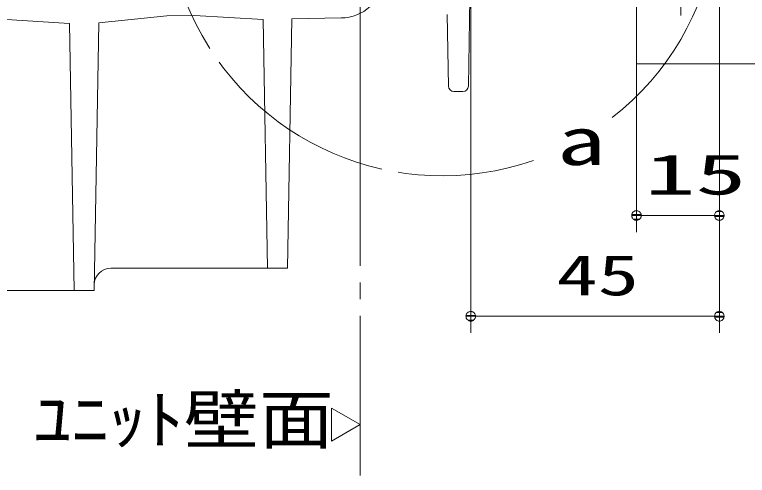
# Model space of a CAD drawing. Units: millimetres on the paper, scale 1:3. Extents: x -305 to 305, y -152 to 152.
# Drawn here: x -31.18 to 13.03, y -80.63 to -52.82 of the extents above; entities that cross this region are included whole.
import ezdxf
from ezdxf.enums import TextEntityAlignment as Align

# ---------------------------------------------------------------- set-up
doc = ezdxf.new("R2010")
doc.units = ezdxf.units.MM
for name, pattern in [('LONG_CHAIN', [21, 18, -1, 1, -1]), ('LONG_DASHED2', [13, 12, -1]), ('LONG_DOUBLE_CHAIN', [21.8, 18, -1, 0.6, -0.6, 0.6, -1])]:
    doc.linetypes.add(name, pattern=pattern)
doc.layers.add('0-2_0', color=7, linetype='Continuous', lineweight=9)
doc.layers.add('0-3_HV', color=7, linetype='Continuous', lineweight=9)
doc.styles.add('ＭＳ ゴシック', font='')
doc.styles.get('ＭＳ ゴシック').set_extended_font_data('MS Gothic')

# ---------------------------------------------------------------- blocks, each defined once
blk = doc.blocks.new('_DOTSMALL')
at = {"layer": '0-2_0'}
for p, q in [((0.0746, 0.1), (-0.0746, 0.1)), ((0.1223, -0.0248), (-0.1223, -0.0248))]:
    blk.add_line(p, q, dxfattribs=at)
for points in [[(0.125, 0), (0.124, 0.0157), (0.1211, 0.0311), (0.1162, 0.046), (0.1095, 0.0602), (0.1011, 0.0735), (0.0911, 0.0856), (0.0797, 0.0963), (0.067, 0.1055), (0.0532, 0.1131), (0.0386, 0.1189), (0.0234, 0.1228), (0.0078, 0.1248), (-0.0078, 0.1248), (-0.0234, 0.1228), (-0.0386, 0.1189), (-0.0532, 0.1131), (-0.067, 0.1055), (-0.0797, 0.0963), (-0.0911, 0.0856), (-0.1011, 0.0735), (-0.1095, 0.0602), (-0.1162, 0.046), (-0.1211, 0.0311), (-0.124, 0.0157), (-0.125, 0), (0, 0)], [(-0.125, 0), (-0.124, -0.0157), (-0.1211, -0.0311), (-0.1162, -0.046), (-0.1095, -0.0602), (-0.1011, -0.0735), (-0.0911, -0.0856), (-0.0797, -0.0963), (-0.067, -0.1055), (-0.0532, -0.1131), (-0.0386, -0.1189), (-0.0234, -0.1228), (-0.0078, -0.1248), (0.0078, -0.1248), (0.0234, -0.1228), (0.0386, -0.1189), (0.0532, -0.1131), (0.067, -0.1055), (0.0797, -0.0963), (0.0911, -0.0856), (0.1011, -0.0735), (0.1095, -0.0602), (0.1162, -0.046), (0.1211, -0.0311), (0.124, -0.0157), (0.125, 0), (0, 0)]]:
    blk.add_lwpolyline(points, close=True, dxfattribs=at)
blk = doc.blocks.new('TRI')
at = {"layer": '0-2_0'}
blk.add_lwpolyline([(0.5, 0.866), (0, 0), (1, 0)], close=True, dxfattribs=at)

msp = doc.modelspace()

# ---------------------------------------------------------------- linework, layer by layer
at = {"layer": '0-3_HV', "linetype": 'LONG_CHAIN'}
for p, q in [((9.006, -44.84), (9.006, -52.88)), ((-10.327, -49.993), (-10.327, -80.632))]:
    msp.add_line(p, q, dxfattribs=at)
at = {"layer": '0-3_HV', "linetype": 'LONG_DOUBLE_CHAIN'}
for p, q in [((6.339, -46.464), (6.339, -55.797)), ((6.339, -55.797), (53.006, -55.797))]:
    msp.add_line(p, q, dxfattribs=at)
at = {"layer": '0-3_HV'}
for p, q in [((11.339, -46.464), (11.339, -72.029)), ((-3.8, -57.136), (-3.661, -49.13)), ((-3.661, -49.13), (-3.661, -72.029)), ((-26.112, -53.315), (-21.994, -52.898)), ((-20.327, -52.864), (-21.994, -52.898)), ((-20.327, -52.864), (-16.189, -53.114)), ((-14.465, -53.08), (-11.472, -53.02)), ((-5.012, -57.136), (-5.087, -52.819)), ((-31.994, -53.1), (-27.875, -53.35)), ((-27.594, -69.464), (-27.875, -53.35)), ((-26.112, -53.315), (-26.394, -69.464)), ((-15.927, -68.13), (-16.189, -53.114)), ((-14.465, -53.079), (-14.727, -68.13)), ((6.339, -55.797), (6.339, -65.943)), ((-4.134, -57.464), (-4.666, -57.464)), ((11.339, -64.943), (6.339, -64.943)), ((-14.727, -68.13), (-25.388, -68.13)), ((-26.394, -69.464), (-46.363, -69.464)), ((11.339, -71.029), (-3.661, -71.029))]:
    msp.add_line(p, q, dxfattribs=at)
at = {"layer": '0-3_HV', "linetype": 'LONG_DASHED2'}
msp.add_arc((-5.368, -45.882), 16.667, 307.9319, 289.2693, dxfattribs=at)
at = {"layer": '0-3_HV'}
for centre, radius, start, end in [((-11.525, -50.354), 2.667, 271.1458, 312.0236), ((-4.679, -57.13), 0.333, 181, 270), ((-4.134, -57.13), 0.333, 270, 359), ((-25.388, -69.13), 1, 90, 179)]:
    msp.add_arc(centre, radius, start, end, dxfattribs=at)

# ---------------------------------------------------------------- block references
for name, p, xscale, yscale, rotation in [('_DOTSMALL', (6.339, -64.943), 2.32, 2.32, 180), ('_DOTSMALL', (-3.661, -71.029), 2.32, 2.32, 180), ('TRI', (-12.059, -78.572), 2.000002, 2.000002, 29.99999)]:
    msp.add_blockref(name, p, dxfattribs=dict(at, xscale=xscale, yscale=yscale, rotation=rotation))
at = {"layer": '0-3_HV', "xscale": 2.32, "yscale": 2.32}
for p in [(11.339, -64.943), (11.339, -71.029)]:
    msp.add_blockref('_DOTSMALL', p, dxfattribs=at)

# ---------------------------------------------------------------- texts
at = {"layer": '0-3_HV', "style": 'ＭＳ ゴシック'}
for s, height, width, p in [('a', 2.889, 1.5, (1.536, -62.76)), ('15', 2.441, 1.85, (6.833, -64.413)), ('45', 2.441, 1.5, (1.512, -70.499)), ('ﾕﾆｯﾄ壁面', 2.886, 1.15, (-30.032, -79.571))]:
    msp.add_text(s, height=height, dxfattribs=dict(at, width=width)).set_placement(p, align=Align.BOTTOM_LEFT)

doc.saveas('drawing.dxf')
